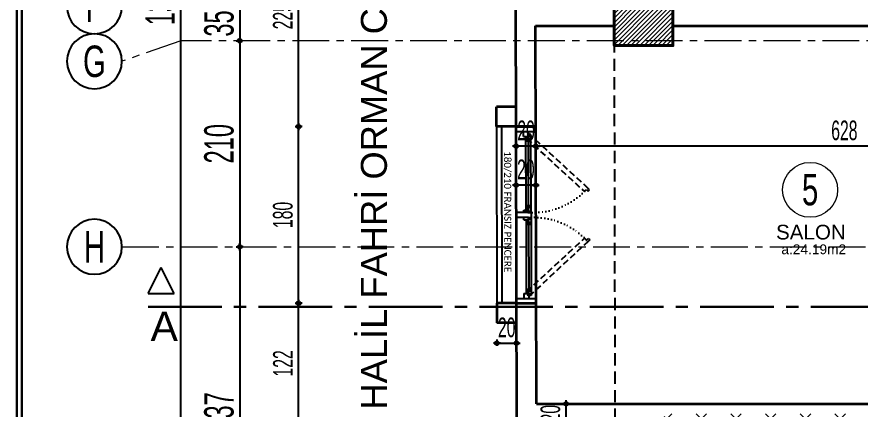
# Model space of a CAD drawing. Extents: x 386248 to 427517, y 4539405 to 4542296.
# Drawn here: x 395857 to 396717, y 4540519 to 4540920 of the extents above; entities that cross this region are included whole.
import ezdxf
from ezdxf.enums import TextEntityAlignment as Align

# ---------------------------------------------------------------- set-up
doc = ezdxf.new("R2010")
doc.units = 0
for name, pattern in [('ACAD_ISO07W100', [3.5, 0.5, -3]), ('CENTER', [2, 1.25, -0.25, 0.25, -0.25]), ('CENTER2', [1.125, 0.75, -0.125, 0.125, -0.125]), ('CENTERX2', [4, 2.5, -0.5, 0.5, -0.5]), ('DASHED2', [0.375, 0.25, -0.125]), ('DUZ', [0]), ('HIDDEN', [9.525, 6.35, -3.175])]:
    doc.linetypes.add(name, pattern=pattern)
for name, color, linetype, lineweight in [('AKS', 251, 'CENTERX2', 20), ('AKS YAZISI', 4, 'Continuous', 25), ('ASIK', 3, 'Continuous', 20), ('DIŞ 2', 167, 'Continuous', 25), ('DUVAR', 4, 'Continuous', 35), ('GOR1', 51, 'Continuous', 25), ('kolon', 1, 'Continuous', 40), ('OLCU10', 2, 'Continuous', 25), ('tarama kolon', 8, 'Continuous', 13), ('tarama ıslak zemin', 216, 'Continuous', 9), ('TEFRİŞ', 103, 'Continuous', 18), ('YAZILAR', 1, 'Continuous', 30), ('ölçü20', 1, 'Continuous', 20)]:
    doc.layers.add(name, color=color, linetype=linetype, lineweight=lineweight)
for name, color, linetype in [('alan', 7, 'Continuous'), ('DIM', 7, 'Continuous'), ('mahal', 7, 'Continuous'), ('pencere', 7, 'Continuous'), ('Standart', 7, 'Continuous'), ('Y-IMAR', 15, 'DUZ')]:
    doc.layers.add(name, color=color, linetype=linetype)
doc.styles.add('arial_1_18', font='arial.ttf', dxfattribs={"height": 0.2})
doc.styles.add('RomanSTA', font='')
doc.styles.get("Standard").update_dxf_attribs({"font": 'arial.ttf'})
doc.styles.add('T', font='ISOt.shx', dxfattribs={"width": 0.6})
doc.styles.add('UNIV', font='', dxfattribs={"width": 0.7})
doc.styles.add('ÖLÇÜ', font='calibri.ttf', dxfattribs={"height": 10})
doc.styles.get('RomanSTA').set_extended_font_data('Arial')
doc.styles.get('UNIV').set_extended_font_data('Comic Sans MS')
doc.dimstyles.new('DOT2', dxfattribs={"dimtxt": 20, "dimasz": 0.7, "dimexe": 5, "dimexo": 5, "dimgap": 6, "dimtad": 1, "dimdec": 0, "dimdsep": 46, "dimtxsty": 'T', "dimblk1": 'SEL2', "dimblk2": 'SEL2', "dimsah": 1, "dimcen": 0, "dimse1": 1, "dimse2": 1, "dimclrd": 256, "dimclre": 256, "dimclrt": 256, "dimadec": 0, "dimazin": 0, "dimtfac": 1, "dimtdec": 0, "dimtix": 1, "dimtmove": 2, "dimatfit": 3, "dimldrblk": 'SEL2', "dimfxl": 1, "dimtolj": 1, "dimtzin": 0, "dimarcsym": 0})

# ---------------------------------------------------------------- blocks, each defined once
blk = doc.blocks.new('SEL2')
at = {"layer": 'OLCU10'}
for p, q in [((5.25, 0), (-5.25, 0)), ((0, 5.25), (0, -3.95))]:
    blk.add_line(p, q, dxfattribs=at)
blk.add_circle((0, 0), 2.75, dxfattribs=at)
blk = doc.blocks.new('*D2181')
at = {"layer": 'Defpoints', "color": 0}
for p in [(396385.43, 4540788.25), (396385.43, 4540725.92), (397013.73, 4540727.16)]:
    blk.add_point(p, dxfattribs=at)
at = {"layer": 'DIM', "lineweight": -2}
blk.add_line((397013.03, 4540788.25), (396386.13, 4540788.25), dxfattribs=at)
at = {"layer": 'DIM', "linetype": 'ByBlock', "lineweight": -2, "xscale": 0.7, "yscale": 0.7, "zscale": 0.7, "rotation": 180}
blk.add_blockref('SEL2', (396385.43, 4540788.25), dxfattribs=at)
at = {"layer": 'DIM', "linetype": 'ByBlock', "lineweight": -2, "xscale": 0.7, "yscale": 0.7, "zscale": 0.7}
blk.add_blockref('SEL2', (397013.73, 4540788.25), dxfattribs=at)
at = {"layer": 'DIM', "insert": (396699.58, 4540804.25), "char_height": 20, "attachment_point": 5, "style": 'T'}
blk.add_mtext('\\A1;628', dxfattribs=at)
blk = doc.blocks.new('*D2182')
at = {"layer": 'Defpoints', "color": 0}
for p in [(396365.37, 4540788.25), (396365.37, 4540754.64), (396385.43, 4540725.92)]:
    blk.add_point(p, dxfattribs=at)
at = {"layer": 'DIM', "lineweight": -2}
for p, q in [((396364.67, 4540788.25), (396363.97, 4540788.25)), ((396385.43, 4540788.25), (396365.37, 4540788.25)), ((396386.13, 4540788.25), (396386.83, 4540788.25))]:
    blk.add_line(p, q, dxfattribs=at)
at = {"layer": 'DIM', "linetype": 'ByBlock', "lineweight": -2, "xscale": 0.7, "yscale": 0.7, "zscale": 0.7}
blk.add_blockref('SEL2', (396365.37, 4540788.25), dxfattribs=at)
at = {"layer": 'DIM', "linetype": 'ByBlock', "lineweight": -2, "xscale": 0.7, "yscale": 0.7, "zscale": 0.7, "rotation": 180}
blk.add_blockref('SEL2', (396385.43, 4540788.25), dxfattribs=at)
at = {"layer": 'DIM', "insert": (396375.4, 4540804.25), "char_height": 20, "attachment_point": 5, "style": 'T'}
blk.add_mtext('\\A1;20', dxfattribs=at)
blk = doc.blocks.new('*D2228')
at = {"layer": 'Defpoints', "color": 0}
for p in [(396416.17, 4540525.76), (396440.81, 4540525.76), (396416.45, 4540505.76)]:
    blk.add_point(p, dxfattribs=at)
at = {"layer": 'DIM', "lineweight": -2}
for p, q in [((396416.17, 4540526.46), (396416.17, 4540527.16)), ((396416.17, 4540505.76), (396416.17, 4540525.76)), ((396416.17, 4540505.06), (396416.17, 4540504.36))]:
    blk.add_line(p, q, dxfattribs=at)
at = {"layer": 'DIM', "linetype": 'ByBlock', "lineweight": -2, "xscale": 0.7, "yscale": 0.7, "zscale": 0.7}
for p, rotation in [((396416.17, 4540525.76), 270), ((396416.17, 4540505.76), 90)]:
    blk.add_blockref('SEL2', p, dxfattribs=dict(at, rotation=rotation))
at = {"layer": 'DIM', "insert": (396400.17, 4540515.76), "char_height": 20, "attachment_point": 5, "rotation": 90, "style": 'T'}
blk.add_mtext('\\A1;20', dxfattribs=at)
blk = doc.blocks.new('*D113')
at = {"layer": 'Defpoints', "color": 0}
for p in [(134.58, 43.97), (79.82, 23.97), (134.51, 23.97)]:
    blk.add_point(p, dxfattribs=at)
at = {"layer": 'DIM', "lineweight": -2}
for p, q in [((79.82, 44.67), (79.82, 45.37)), ((79.82, 43.97), (79.82, 23.97)), ((79.82, 23.27), (79.82, 22.57))]:
    blk.add_line(p, q, dxfattribs=at)
at = {"layer": 'DIM', "linetype": 'ByBlock', "lineweight": -2, "xscale": 0.7, "yscale": 0.7, "zscale": 0.7}
for p, rotation in [((79.82, 43.97), 270), ((79.82, 23.97), 90)]:
    blk.add_blockref('SEL2', p, dxfattribs=dict(at, rotation=rotation))
at = {"layer": 'DIM', "insert": (63.82, 33.97), "char_height": 20, "attachment_point": 5, "rotation": 90, "style": 'T'}
blk.add_mtext('\\A1;20', dxfattribs=at)
blk = doc.blocks.new('*D114')
at = {"layer": 'Defpoints', "color": 0}
for p in [(220.07, 23.75), (240.72, 23.67), (220, 3.75)]:
    blk.add_point(p, dxfattribs=at)
at = {"layer": 'DIM', "linetype": 'ByBlock', "lineweight": -2}
for p, q in [((240.65, 3.67), (240.72, 23.67)), ((240.73, 24.37), (240.73, 25.07)), ((240.65, 2.97), (240.65, 2.27))]:
    blk.add_line(p, q, dxfattribs=at)
at = {"layer": 'DIM', "linetype": 'ByBlock', "lineweight": -2, "xscale": 0.7, "yscale": 0.7, "zscale": 0.7}
for p, rotation in [((240.72, 23.67), 269.7987071050659), ((240.65, 3.67), 89.79870710506597)]:
    blk.add_blockref('SEL2', p, dxfattribs=dict(at, rotation=rotation))
at = {"layer": 'DIM', "insert": (224.69, 13.73), "char_height": 20, "attachment_point": 5, "rotation": 89.79871, "style": 'T'}
blk.add_mtext('\\A1;20', dxfattribs=at)
blk = doc.blocks.new('KOLONLAR 444')
at = {"layer": 'tarama kolon'}
h = blk.add_hatch(dxfattribs=at)
h.set_pattern_fill('ANSI31', color=256)
h.set_pattern_definition([(45, (2287.4398, -3197.0584), (-2.2450640303, 2.2450640303), [])])
h.paths.add_polyline_path([(397483.55, 4544385.72), (397513.55, 4544385.72), (397513.55, 4544325.72), (397483.55, 4544325.72)])
h.paths.add_polyline_path([(397798.09, 4544357.72), (397798.09, 4544337.72), (397798.09, 4544327.72), (397858.09, 4544327.72), (397857.1, 4544357.72)])
h.paths.add_polyline_path([(397123.55, 4544817.33), (397183.55, 4544817.33), (397183.55, 4544787.33), (397123.55, 4544787.33)])
h.paths.add_polyline_path([(397812.71, 4543913.72), (397812.71, 4543893.72), (397812.71, 4543875.72), (397872.97, 4543875.72), (397872.38, 4543893.72), (397871.72, 4543913.72)])
h.paths.add_polyline_path([(397834.59, 4543572.84), (397834.59, 4543523.46), (397884.59, 4543522.84), (397882.95, 4543572.84)])
h.paths.add_polyline_path([(396633.46, 4544777.33), (396633.46, 4544797.33), (396633.46, 4544817.33), (396573.46, 4544817.33), (396573.5, 4544797.33), (396573.54, 4544777.33)])
h.paths.add_polyline_path([(396625.99, 4543538.54), (396625.99, 4543589.16), (396575.89, 4543589.16), (396575.99, 4543539.16)])
h.paths.add_polyline_path([(397483.55, 4543935.72), (397513.55, 4543935.72), (397513.55, 4543875.72), (397483.55, 4543875.72)])
h.paths.add_polyline_path([(397123.55, 4543875.72), (397123.55, 4543905.72), (397183.55, 4543905.72), (397183.55, 4543875.72)])
h.paths.add_polyline_path([(397373.55, 4544180.72), (397348.55, 4544180.72), (397148.55, 4544180.72), (397148.55, 4544360.72), (397348.55, 4544360.72), (397373.55, 4544360.72), (397373.55, 4544385.72), (397123.55, 4544385.72), (397123.55, 4544155.72), (397123.55, 4544085.72), (397148.55, 4544085.72), (397148.55, 4544155.72), (397373.55, 4544155.72)])
h.paths.add_polyline_path([(397781.97, 4544817.33), (397781.97, 4544797.33), (397781.97, 4544777.33), (397843.29, 4544777.33), (397842.63, 4544797.33), (397841.97, 4544817.33)])
h.paths.add_polyline_path([(396574.84, 4544120.72), (396634.84, 4544120.72), (396634.84, 4544080.72), (396574.92, 4544080.72)])
h.paths.add_polyline_path([(397458.55, 4543528.15), (397458.55, 4543587.78), (397488.55, 4543587.78), (397488.55, 4543527.78)])
h.paths.add_polyline_path([(397453.55, 4544817.33), (397513.55, 4544817.33), (397513.55, 4544787.33), (397453.55, 4544787.33)])
h.paths.add_polyline_path([(397153.55, 4543605.72), (397133.55, 4543605.72), (397123.55, 4543605.72), (397123.55, 4543532.33), (397153.55, 4543531.96), (397153.55, 4543595.72)])
h.paths.add_polyline_path([(396634.04, 4544485.72), (396634.04, 4544505.72), (396634.04, 4544515.72), (396633.46, 4544525.72), (396613.46, 4544525.72), (396574.04, 4544525.72), (396574.12, 4544485.72)])
at = {"layer": 'kolon'}
blk.add_lwpolyline([(396574.84, 4544120.72), (396634.84, 4544120.72), (396634.84, 4544080.72), (396574.92, 4544080.72)], close=True, dxfattribs=at)
blk = doc.blocks.new('AKS-NO')
blk.add_circle((0, 0), 35)
at = {"color": 7, "style": 'UNIV', "width": 0.7}
blk.add_attdef('AKS-NO', text='', height=40, dxfattribs=at).set_placement((0, 0), align=Align.MIDDLE)
blk = doc.blocks.new('*D2407')
at = {"layer": 'Defpoints', "color": 0}
for p in [(396023.65, 4541627.38), (396048.9, 4541627.38), (396048.9, 4540249.21)]:
    blk.add_point(p, dxfattribs=at)
at = {"layer": 'DIŞ 2', "lineweight": -2}
blk.add_line((396023.65, 4540249.91), (396023.65, 4541626.68), dxfattribs=at)
at = {"layer": 'DIŞ 2', "linetype": 'ByBlock', "lineweight": -2, "xscale": 0.7, "yscale": 0.7, "zscale": 0.7}
for p, rotation in [((396023.65, 4541627.38), 90), ((396023.65, 4540249.21), 270)]:
    blk.add_blockref('SEL2', p, dxfattribs=dict(at, rotation=rotation))
at = {"layer": 'DIŞ 2', "insert": (396002.65, 4540938.29), "char_height": 30, "attachment_point": 5, "rotation": 90, "style": 'T'}
blk.add_mtext('\\A1;1378', dxfattribs=at)
blk = doc.blocks.new('*D2413')
at = {"layer": 'ASIK', "lineweight": -2}
for p, q in [((396083.65, 4540931.46), (396083.65, 4540932.16)), ((396083.65, 4540930.76), (396083.65, 4540895.76)), ((396083.65, 4540895.06), (396083.65, 4540894.36))]:
    blk.add_line(p, q, dxfattribs=at)
at = {"layer": 'Defpoints', "color": 0}
for p in [(396104.1, 4540930.76), (396083.65, 4540895.76), (396111, 4540895.76)]:
    blk.add_point(p, dxfattribs=at)
at = {"layer": 'ASIK', "linetype": 'ByBlock', "lineweight": -2, "xscale": 0.7, "yscale": 0.7, "zscale": 0.7}
for p, rotation in [((396083.65, 4540930.76), 270), ((396083.65, 4540895.76), 90)]:
    blk.add_blockref('SEL2', p, dxfattribs=dict(at, rotation=rotation))
at = {"layer": 'ASIK', "insert": (396062.65, 4540913.26), "char_height": 30, "attachment_point": 5, "rotation": 90, "style": 'T'}
blk.add_mtext('\\A1;35', dxfattribs=at)
blk = doc.blocks.new('*D2414')
at = {"layer": 'ASIK', "lineweight": -2}
blk.add_line((396083.65, 4540895.06), (396083.65, 4540686.46), dxfattribs=at)
at = {"layer": 'Defpoints', "color": 0}
for p in [(396111, 4540895.76), (396083.65, 4540685.76), (396111, 4540685.76)]:
    blk.add_point(p, dxfattribs=at)
at = {"layer": 'ASIK', "linetype": 'ByBlock', "lineweight": -2, "xscale": 0.7, "yscale": 0.7, "zscale": 0.7}
for p, rotation in [((396083.65, 4540895.76), 90), ((396083.65, 4540685.76), 270)]:
    blk.add_blockref('SEL2', p, dxfattribs=dict(at, rotation=rotation))
at = {"layer": 'ASIK', "insert": (396062.65, 4540790.76), "char_height": 30, "attachment_point": 5, "rotation": 90, "style": 'T'}
blk.add_mtext('\\A1;210', dxfattribs=at)
blk = doc.blocks.new('*D2416')
at = {"layer": 'ASIK', "lineweight": -2}
blk.add_line((396083.65, 4540685.06), (396083.65, 4540349.91), dxfattribs=at)
at = {"layer": 'Defpoints', "color": 0}
for p in [(396111, 4540685.76), (396083.65, 4540349.21), (396111.56, 4540349.21)]:
    blk.add_point(p, dxfattribs=at)
at = {"layer": 'ASIK', "linetype": 'ByBlock', "lineweight": -2, "xscale": 0.7, "yscale": 0.7, "zscale": 0.7}
for p, rotation in [((396083.65, 4540685.76), 90), ((396083.65, 4540349.21), 270)]:
    blk.add_blockref('SEL2', p, dxfattribs=dict(at, rotation=rotation))
at = {"layer": 'ASIK', "insert": (396062.65, 4540517.49), "char_height": 30, "attachment_point": 5, "rotation": 90, "style": 'T'}
blk.add_mtext('\\A1;337', dxfattribs=at)
blk = doc.blocks.new('*D2422')
at = {"layer": 'Defpoints', "color": 0}
for p in [(396143.65, 4540628.2), (396345.63, 4540628.2), (396480.09, 4540505.76)]:
    blk.add_point(p, dxfattribs=at)
at = {"layer": 'ölçü20', "lineweight": -2}
blk.add_line((396143.65, 4540506.46), (396143.65, 4540627.5), dxfattribs=at)
at = {"layer": 'ölçü20', "linetype": 'ByBlock', "lineweight": -2, "xscale": 0.7, "yscale": 0.7, "zscale": 0.7}
for p, rotation in [((396143.65, 4540628.2), 90), ((396143.65, 4540505.76), 270)]:
    blk.add_blockref('SEL2', p, dxfattribs=dict(at, rotation=rotation))
at = {"layer": 'ölçü20', "insert": (396127.65, 4540566.98), "char_height": 20, "attachment_point": 5, "rotation": 90, "style": 'T'}
blk.add_mtext('\\A1;122', dxfattribs=at)
blk = doc.blocks.new('*D2423')
at = {"layer": 'Defpoints', "color": 0}
for p in [(396143.65, 4540808.2), (396345.26, 4540808.2), (396345.63, 4540628.2)]:
    blk.add_point(p, dxfattribs=at)
at = {"layer": 'ölçü20', "lineweight": -2}
blk.add_line((396143.65, 4540628.9), (396143.65, 4540807.5), dxfattribs=at)
at = {"layer": 'ölçü20', "linetype": 'ByBlock', "lineweight": -2, "xscale": 0.7, "yscale": 0.7, "zscale": 0.7}
for p, rotation in [((396143.65, 4540808.2), 90), ((396143.65, 4540628.2), 270)]:
    blk.add_blockref('SEL2', p, dxfattribs=dict(at, rotation=rotation))
at = {"layer": 'ölçü20', "insert": (396127.65, 4540718.2), "char_height": 20, "attachment_point": 5, "rotation": 90, "style": 'T'}
blk.add_mtext('\\A1;180', dxfattribs=at)
blk = doc.blocks.new('*D2424')
at = {"layer": 'Defpoints', "color": 0}
for p in [(396143.65, 4541033.2), (396344.83, 4541033.2), (396345.26, 4540808.2)]:
    blk.add_point(p, dxfattribs=at)
at = {"layer": 'ölçü20', "lineweight": -2}
blk.add_line((396143.65, 4540808.9), (396143.65, 4541032.5), dxfattribs=at)
at = {"layer": 'ölçü20', "linetype": 'ByBlock', "lineweight": -2, "xscale": 0.7, "yscale": 0.7, "zscale": 0.7}
for p, rotation in [((396143.65, 4541033.2), 90), ((396143.65, 4540808.2), 270)]:
    blk.add_blockref('SEL2', p, dxfattribs=dict(at, rotation=rotation))
at = {"layer": 'ölçü20', "insert": (396127.65, 4540920.7), "char_height": 20, "attachment_point": 5, "rotation": 90, "style": 'T'}
blk.add_mtext('\\A1;225', dxfattribs=at)
blk = doc.blocks.new('G$C5DD4B624')
at = {"layer": 'Standart', "color": 2, "linetype": 'Continuous', "lineweight": -3, "ltscale": 100}
for points in [[(-239.11, 871.73), (-225.77, 898.4)], [(-212.44, 871.73), (-225.77, 898.4)], [(-239.11, 871.73), (-212.44, 871.73)]]:
    blk.add_lwpolyline(points, dxfattribs=at)
at = {"layer": 'Standart', "color": 2, "linetype": 'CENTER2', "lineweight": 30, "ltscale": 100}
blk.add_lwpolyline([(-239.11, 858.4), (2019.62, 858.4)], dxfattribs=at)
at = {"layer": 'Standart', "color": 51, "linetype": 'Continuous', "lineweight": -3, "ltscale": 100, "style": 'arial_1_18'}
blk.add_text('A', height=30, dxfattribs=at).set_placement((-236.6, 823.4))
blk = doc.blocks.new('G$CEA8B4DE4')
at = {"layer": 'DUVAR'}
for p, q in [((20.14, 44.34), (20.07, 24.34)), ((20.07, 24.34), (20.14, 44.34)), ((200.07, 23.82), (200.14, 43.82)), ((0.07, 24.41), (0, 4.41)), ((0.07, 24.41), (0, 4.41)), ((20.07, 24.34), (20, 4.34)), ((200.07, 23.82), (200, 3.82)), ((220.07, 23.75), (220, 3.75)), ((20, 4.34), (0, 4.41)), ((200, 3.82), (220, 3.75))]:
    blk.add_line(p, q, dxfattribs=at)
at = {"layer": 'pencere'}
for p, q in [((25.14, 44.33), (20.14, 44.34)), ((25.07, 24.33), (25.14, 44.33)), ((195.07, 23.84), (195.14, 43.84)), ((195.14, 43.84), (200.14, 43.82)), ((107.12, 39.09), (28.12, 39.32)), ((28.12, 39.32), (28.12, 37.22)), ((30.52, 37.21), (28.12, 37.22)), ((30.51, 34.31), (30.52, 37.21)), ((32.61, 34.3), (32.62, 39.3)), ((34.61, 34.29), (34.62, 39.29)), ((100.6, 34.11), (100.62, 39.11)), ((102.6, 34.11), (102.62, 39.11)), ((104.7, 34.1), (104.72, 37)), ((107.12, 36.99), (104.72, 37)), ((107.12, 39.09), (107.12, 36.99)), ((113.12, 39.07), (113.11, 36.97)), ((113.11, 36.97), (115.51, 36.96)), ((113.12, 39.07), (192.12, 38.85)), ((115.5, 34.06), (115.51, 36.96)), ((117.6, 34.05), (117.62, 39.05)), ((119.6, 34.05), (119.62, 39.05)), ((185.6, 33.87), (185.62, 38.87)), ((187.6, 33.86), (187.62, 38.86)), ((189.7, 33.85), (189.71, 36.75)), ((189.71, 36.75), (192.11, 36.75)), ((192.12, 38.85), (192.11, 36.75)), ((104.7, 34.1), (30.51, 34.31)), ((115.5, 34.06), (189.7, 33.85)), ((20.07, 24.34), (25.07, 24.33)), ((195.07, 23.84), (200.07, 23.82))]:
    blk.add_line(p, q, dxfattribs=at)
at = {"layer": 'pencere', "color": 7}
for p, q in [((30.11, 36.81), (25.11, 36.83)), ((30.1, 31.81), (30.11, 36.81)), ((105.1, 31.6), (105.11, 36.6)), ((105.1, 31.6), (105.11, 36.6)), ((107.61, 36.59), (105.11, 36.6)), ((107.61, 36.59), (107.57, 24.09)), ((107.61, 36.59), (107.62, 39.09)), ((107.62, 39.09), (112.62, 39.07)), ((112.61, 36.57), (112.57, 24.07)), ((112.61, 36.57), (112.62, 39.07)), ((115.11, 36.56), (112.61, 36.57)), ((115.1, 31.56), (115.11, 36.56)), ((115.1, 31.56), (115.11, 36.56)), ((115.1, 31.56), (115.11, 36.56)), ((190.1, 31.35), (190.11, 36.35)), ((190.11, 36.35), (195.11, 36.34)), ((30.1, 31.81), (25.1, 31.83)), ((107.6, 31.59), (105.1, 31.6)), ((115.1, 31.56), (112.6, 31.57)), ((190.1, 31.35), (195.1, 31.34)), ((112.57, 24.07), (107.57, 24.09))]:
    blk.add_line(p, q, dxfattribs=at)
at = {"layer": 'pencere', "color": 4}
for p, q in [((100.61, 36.61), (32.11, 36.8)), ((119.61, 36.55), (185.61, 36.37))]:
    blk.add_line(p, q, dxfattribs=at)
at = {"layer": 'pencere', "color": 202}
for p, q in [((20.02, 9.34), (200.02, 8.82)), ((20, 4.34), (200, 3.82))]:
    blk.add_line(p, q, dxfattribs=at)
at = {"layer": 'pencere', "color": 202, "linetype": 'HIDDEN'}
for points in [[(28.74, 35.59), (30.52, 37.21), (32.47, 35.06), (86.55, 93.55), (84.6, 95.7), (86.37, 97.31), (84.96, 98.86), (83.48, 97.52), (27.33, 37.14)], [(191.48, 35.13), (189.71, 36.75), (187.75, 34.62), (134.08, 93.39), (136.05, 95.51), (134.28, 97.14), (135.71, 98.69), (137.18, 97.33), (192.9, 36.67)]]:
    blk.add_lwpolyline(points, close=True, dxfattribs=at)
at = {"layer": 'pencere'}
for centre in [(30.29, 36.96), (189.94, 36.5)]:
    blk.add_circle(centre, 0.221, dxfattribs=at)
at = {"layer": 'pencere', "color": 202, "linetype": 'ACAD_ISO07W100'}
for centre, start, end in [((31.66, 41.05), 356.64136, 45.91322), ((188.59, 40.5), 133.68419, 182.95605)]:
    blk.add_arc(centre, 76.08, start, end, dxfattribs=at)
at = {"layer": 'pencere', "color": 202, "style": 'ÖLÇÜ'}
blk.add_text('180/210 FRANSIZ PENCERE', height=7.2, rotation=359.79871, dxfattribs=at).set_placement((106.81, 15.29), align=Align.MIDDLE_CENTER)
at = {"layer": 'DIM'}
dim = blk.add_linear_dim(base=(79.82, 23.97), p1=(134.58, 43.97), p2=(134.51, 23.97), angle=90, dimstyle='DOT2', dxfattribs=at)
dim.commit()
dim.dimension.update_dxf_attribs({"geometry": '*D113', "text_midpoint": (63.82, 33.97)})
at = {"layer": 'DIM', "linetype": 'ByBlock'}
dim = blk.add_aligned_dim(p1=(220, 3.75), p2=(220.07, 23.75), distance=-20.65, dimstyle='DOT2', dxfattribs=at)
dim.commit()
dim.dimension.update_dxf_attribs({"geometry": '*D114', "text_midpoint": (224.69, 13.73)})

msp = doc.modelspace()

# ---------------------------------------------------------------- hatches: boundary and pattern name
at = {"layer": 'tarama ıslak zemin'}
h = msp.add_hatch(dxfattribs=at)
h.set_pattern_fill('ANSI37', color=251, scale=200, angle=180, style=0)
h.set_pattern_definition([(45, (170792.406, 4604203.09), (-17.6776695, 17.6776695), []), (135, (170792.406, 4604203.09), (-17.6776695, -17.6776695), [])])
h.paths.add_polyline_path([(396516.174, 4540328.584), (396596.725, 4540327.579), (396647.721, 4540326.943), (396940.938, 4540323.284), (396941, 4540328.284), (396941.013, 4540329.284), (396941.063, 4540333.283), (397002.058, 4540332.522), (397002.083, 4540334.522), (396996.083, 4540334.597), (396996.096, 4540335.597), (397006.095, 4540335.472), (397006.083, 4540334.472), (397005.083, 4540334.485), (397005.058, 4540332.485), (397011.057, 4540332.41), (397011.007, 4540328.41), (397010.995, 4540327.41), (397010.933, 4540322.411), (397013.733, 4540322.376), (397013.733, 4540342.377), (396516.174, 4540348.586)])
h.paths.add_polyline_path([(396744.525, 4540372.873), (396785.382, 4540372.873), (396785.382, 4540332.873), (396744.525, 4540332.873)], flags=9)
h.paths.add_polyline_path([(396516.174, 4540348.586), (397013.733, 4540342.377), (397013.733, 4540415.762), (397013.733, 4540425.762), (397013.733, 4540429.262), (397013.733, 4540433.932, -0.3945442), (396944.733, 4540507.762), (397013.733, 4540507.762), (397013.733, 4540512.262), (397009.733, 4540512.262), (397009.733, 4540515.762), (396516.174, 4540515.762), (396516.174, 4540505.762), (396516.174, 4540502.262), (396516.174, 4540497.762), (396580.174, 4540497.762, -0.3750467), (396516.174, 4540424.441), (396516.174, 4540419.262), (396516.174, 4540415.762), (396516.174, 4540399.21)])
h.paths.add_polyline_path([(397005.161, 4540372.873), (397032.304, 4540372.873), (397032.304, 4540332.873), (397005.161, 4540332.873)], flags=9)
h.paths.add_polyline_path([(396742.195, 4540507.191), (396742.195, 4540534.334), (396782.195, 4540534.334), (396782.195, 4540507.191)], flags=9)
h.paths.add_polyline_path([(396816.698, 4540408.502), (396886.473, 4540408.502), (396886.473, 4540393.29), (396816.698, 4540393.29)], flags=24)
h.paths.add_polyline_path([(396806.435, 4540429.711), (396898.481, 4540429.711), (396898.481, 4540406.955), (396806.435, 4540406.955)], flags=24)
h.paths.add_polyline_path([(396742.195, 4540372.605), (396742.195, 4540408.319), (396782.195, 4540408.319), (396782.195, 4540372.605)], flags=24)

# ---------------------------------------------------------------- linework, layer by layer
at = {"layer": 'AKS', "linetype": 'CENTER', "ltscale": 30}
msp.add_line((395963.648, 4540685.762), (398274.777, 4540685.762), dxfattribs=at)
msp.add_lwpolyline([(398274.777, 4540874.762), (398214.777, 4540895.762), (396023.648, 4540895.762), (395963.648, 4540874.762)], dxfattribs=at)
at = {"layer": 'DUVAR'}
for p, q in [((396365.864, 4540505.762), (396364.224, 4541335.762)), ((396385.064, 4540910.762), (396465.064, 4540910.762)), ((396385.825, 4540525.762), (396385.064, 4540910.762)), ((396525.025, 4540910.762), (397013.733, 4540910.762)), ((396385.825, 4540525.762), (397013.733, 4540525.762))]:
    msp.add_line(p, q, dxfattribs=at)
at = {"layer": 'Y-IMAR', "linetype": 'DASHED2', "ltscale": 50}
msp.add_lwpolyline([(397732.154, 4541627.375), (396463.648, 4541627.375), (396466.174, 4540349.21), (397774.777, 4540332.881)], close=True, dxfattribs=at)
at = {"layer": 'YAZILAR', "color": 133, "ltscale": 5}
for points in [[(395856.649, 4542285.7), (398375.858, 4542285.7), (398375.858, 4539415.231), (395856.649, 4539415.231)], [(395861.649, 4542280.7), (398370.858, 4542280.7), (398370.858, 4539420.231), (395861.649, 4539420.231)]]:
    msp.add_lwpolyline(points, close=True, dxfattribs=at)

# ---------------------------------------------------------------- block references
at = {"layer": 'AKS YAZISI'}
ref = msp.add_blockref('AKS-NO', (395935.648, 4540930.762), dxfattribs=dict(at, xscale=-0.8000000000029103, yscale=0.8000000000029103, zscale=0.8, rotation=180.0000000005319))
ref.add_attrib('AKS-NO', 'F', dxfattribs={"layer": '0', "color": 7, "height": 32, "style": 'UNIV', "width": 0.7}).set_placement((395935.648, 4540930.762), align=Align.MIDDLE)
ref = msp.add_blockref('AKS-NO', (395935.648, 4540874.762), dxfattribs=dict(at, xscale=-0.8000000000029103, yscale=0.8000000000029103, zscale=0.8, rotation=180.0000000005319))
ref.add_attrib('AKS-NO', 'G', dxfattribs={"layer": '0', "color": 7, "height": 32, "style": 'UNIV', "width": 0.7}).set_placement((395935.648, 4540874.762), align=Align.MIDDLE)
ref = msp.add_blockref('AKS-NO', (395935.648, 4540685.762), dxfattribs=dict(at, xscale=-0.8000000000029103, yscale=0.8000000000029103, zscale=0.8, rotation=180.0000000005319))
ref.add_attrib('AKS-NO', 'H', dxfattribs={"layer": '0', "color": 7, "height": 32, "style": 'UNIV', "width": 0.7}).set_placement((395935.648, 4540685.762), align=Align.MIDDLE)
at = {"layer": 'DIM', "linetype": 'ByBlock', "rotation": 270.2867440502197}
msp.add_blockref('G$CEA8B4DE4', (396340.813, 4540828.178), dxfattribs=at)
at = {"layer": 'GOR1'}
msp.add_blockref('G$C5DD4B624', (396229.394, 4539766.311), dxfattribs=at)
at = {"layer": 'kolon'}
msp.add_blockref('KOLONLAR 444', (-109.815, -3189.955), dxfattribs=at)
at = {"layer": 'TEFRİŞ', "xscale": 0.7999999999883585, "yscale": 0.7999999998137355, "zscale": 0.7999999999992724}
msp.add_blockref('AKS-NO', (396664.73, 4540743.807), dxfattribs=at).add_auto_attribs({'AKS-NO': '5'})

# ---------------------------------------------------------------- texts
at = {"layer": 'alan'}
msp.add_text('a:24.19m2', height=10, dxfattribs=at).set_placement((396668.42, 4540678.218), align=Align.CENTER)
at = {"layer": 'mahal'}
msp.add_text('SALON ', height=15, dxfattribs=at).set_placement((396668.42, 4540693.218), align=Align.CENTER)
at = {"layer": 'YAZILAR', "color": 0, "style": 'RomanSTA'}
msp.add_text('HALİL FAHRİ ORMAN CAD.NO:101', height=26.47628, rotation=90, dxfattribs=at).set_placement((396233.572, 4540519.978))

# ---------------------------------------------------------------- dimensions: what is measured, and where the dimension line sits
at = {"layer": 'ASIK'}
for base, p1, p2, picture, middle in [((396083.648, 4540895.762), (396104.101, 4540930.762), (396110.998, 4540895.762), '*D2413', (396062.648, 4540913.262)), ((396083.648, 4540685.762), (396110.998, 4540895.762), (396110.998, 4540685.762), '*D2414', (396062.648, 4540790.762)), ((396083.648, 4540349.21), (396110.998, 4540685.762), (396111.56, 4540349.21), '*D2416', (396062.648, 4540517.486))]:
    dim = msp.add_linear_dim(base=base, p1=p1, p2=p2, angle=90, dimstyle='DOT2', override={"dimtxt": 30, "dimtxsty": 'T', "dimldrblk": 'SEL2'}, dxfattribs=at)
    dim.commit()
    dim.dimension.update_dxf_attribs({"geometry": picture, "text_midpoint": middle})
at = {"layer": 'DIM'}
for base, p1, p2, picture, middle in [((396365.373, 4540788.248), (396385.429, 4540725.922), (396365.373, 4540754.641), '*D2182', (396375.401, 4540804.248)), ((396385.429, 4540788.248), (397013.733, 4540727.164), (396385.429, 4540725.922), '*D2181', (396699.581, 4540804.248))]:
    dim = msp.add_linear_dim(base=base, p1=p1, p2=p2, dimstyle='DOT2', dxfattribs=at)
    dim.commit()
    dim.dimension.update_dxf_attribs({"geometry": picture, "text_midpoint": middle})
dim = msp.add_linear_dim(base=(396416.174, 4540525.762), p1=(396416.449, 4540505.762), p2=(396440.807, 4540525.762), angle=90, dimstyle='DOT2', dxfattribs=at)
dim.commit()
dim.dimension.update_dxf_attribs({"geometry": '*D2228', "text_midpoint": (396400.174, 4540515.762)})
at = {"layer": 'DIŞ 2'}
dim = msp.add_linear_dim(base=(396023.648, 4541627.375), p1=(396048.904, 4540249.21), p2=(396048.904, 4541627.375), angle=90, dimstyle='DOT2', override={"dimtxt": 30, "dimtxsty": 'T', "dimldrblk": 'SEL2'}, dxfattribs=at)
dim.commit()
dim.dimension.update_dxf_attribs({"geometry": '*D2407', "text_midpoint": (396002.648, 4540938.293)})
at = {"layer": 'ölçü20'}
for base, p1, p2, picture, middle in [((396143.648, 4541033.201), (396345.257, 4540808.2), (396344.832, 4541033.201), '*D2424', (396127.648, 4540920.7)), ((396143.648, 4540808.2), (396345.632, 4540628.201), (396345.257, 4540808.2), '*D2423', (396127.648, 4540718.2)), ((396143.648, 4540628.201), (396480.093, 4540505.762), (396345.632, 4540628.201), '*D2422', (396127.648, 4540566.982))]:
    dim = msp.add_linear_dim(base=base, p1=p1, p2=p2, angle=90, dimstyle='DOT2', override={"dimtxsty": 'T', "dimldrblk": 'SEL2'}, dxfattribs=at)
    dim.commit()
    dim.dimension.update_dxf_attribs({"geometry": picture, "text_midpoint": middle})

doc.saveas('drawing.dxf')
